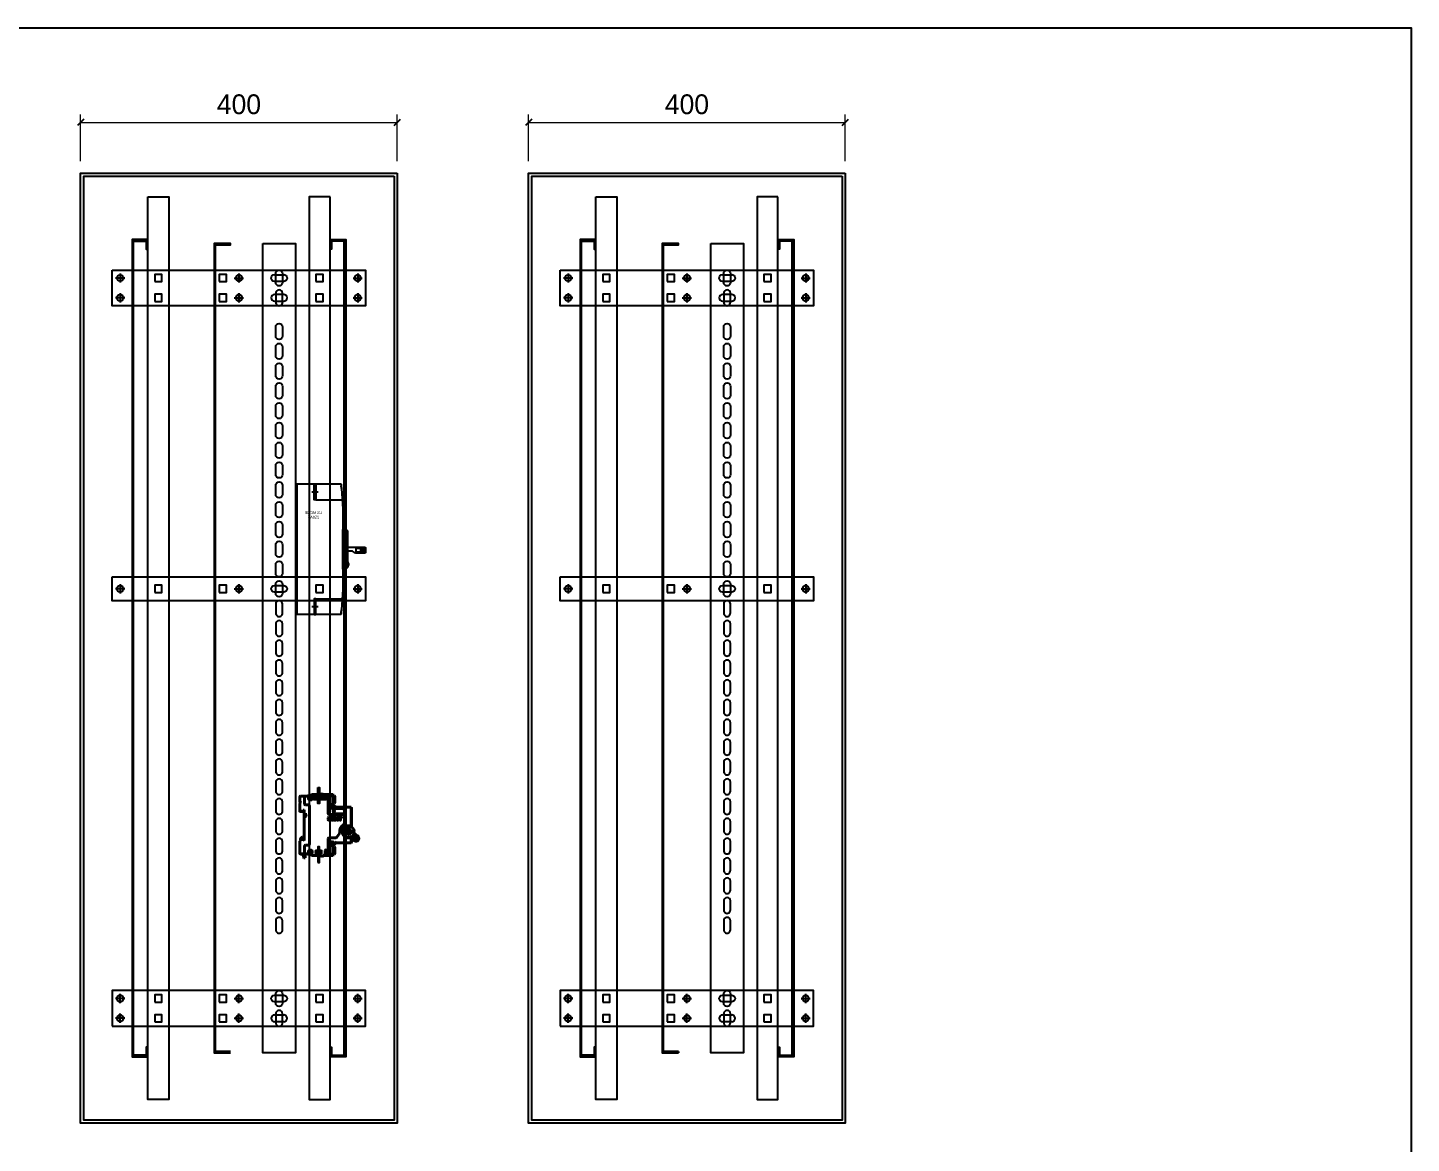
# Model space of a CAD drawing. Header units: millimetres. Extents: x 0 to 3594, y 0 to 2541.
# Drawn here: x 1846 to 3594, y 1132 to 2541 of the extents above; entities that cross this region are included whole.
import ezdxf
from ezdxf.enums import TextEntityAlignment as Align

# ---------------------------------------------------------------- set-up
doc = ezdxf.new("R2010")
doc.units = ezdxf.units.MM
doc.linetypes.add('KM_SOLID', pattern=[0])
doc.layers.add('CNC', color=7, linetype='Continuous')
doc.layers.add('DIM', color=253, linetype='Continuous')
for name, color, linetype, lineweight in [('GAI095DXF095CONTINUOUS095LINE0', 255, 'KM_SOLID', 13), ('KETI2095DXF095CONTINUOUS095LINE0', 255, 'KM_SOLID', 13), ('粗线层0', 3, 'KM_SOLID', 40), ('粗线层1', 3, 'KM_SOLID', 40)]:
    doc.layers.add(name, color=color, linetype=linetype, lineweight=lineweight)
doc.styles.add('Tahoma (Input Text)', font='tahoma.ttf')
doc.dimstyles.new('Dim-25', dxfattribs={"dimtxt": 25, "dimasz": 8, "dimexe": 10, "dimexo": 15, "dimgap": 10, "dimtad": 1, "dimdec": 0, "dimtxsty": 'Standard', "dimblk": 'OBLIQUE', "dimcen": 10, "dimclrd": 5, "dimclre": 5, "dimclrt": 3, "dimazin": 3, "dimtfac": 1, "dimtdec": 0, "dimtmove": 0, "dimatfit": 3, "dimldrblk": 'OBLIQUE', "dimlwd": 9, "dimlwe": 9})

# ---------------------------------------------------------------- blocks, each defined once
blk = doc.blocks.new('khungtenAsean2')
at = {"color": 7}
blk.add_lwpolyline([(0, 0), (2970, 0), (2970, -2100), (0, -2100)], close=True, dxfattribs=at)
at = {"color": 1, "style": 'Tahoma (Input Text)', "flags": 8}
for tag, p in [('#01', (137.1, -2021.3)), ('#03', (506.6, -2019.3)), ('#05', (1106.6, -2021.3)), ('#07', (1834.7, -2021.3)), ('#09', (2146.7, -2021.3)), ('#02', (98.5, -2081.3)), ('#04', (486.1, -2081.3)), ('#06', (1065.3, -2081.3)), ('#08', (1817.4, -2081.3)), ('#10', (2146.7, -2081.3))]:
    blk.add_attdef(tag, p, '', height=25, dxfattribs=at)
blk.add_attdef('#11', text='', height=25, dxfattribs=at).set_placement((2915, -2067.3), align=Align.CENTER)
blk = doc.blocks.new('ovan8.5x20')
at = {"layer": 'CNC', "color": 2, "lineweight": -3}
for p, q in [((5.7, 4.2), (-5.8, 4.2)), ((-5.8, -4.2), (5.7, -4.2))]:
    blk.add_line(p, q, dxfattribs=at)
for centre, start, end in [((-5.8, 0), 90, 270), ((5.7, 0), 270, 90)]:
    blk.add_arc(centre, 4.25, start, end, dxfattribs=at)
blk = doc.blocks.new('nxb63-2')
at = {"color": 1}
for points in [[(29690.6, -130689.9), (29692.6, -130689.9), (29692.6, -130709.9), (29690.6, -130709.9)], [(29690.6, -130784.7), (29692.6, -130784.7), (29692.6, -130764.7), (29690.6, -130764.7)]]:
    blk.add_lwpolyline(points, close=True, dxfattribs=at)
at = {"layer": 'GAI095DXF095CONTINUOUS095LINE0', "color": 7, "linetype": 'KM_SOLID'}
blk.add_line((29732.7, -130714.8), (29733.1, -130715.2), dxfattribs=at)
blk.add_arc((29683.9, -130775.4), 0.3, 255.0184, 270, dxfattribs=at)
at = {"layer": 'KETI2095DXF095CONTINUOUS095LINE0', "color": 7, "linetype": 'KM_SOLID'}
for q in [(29683.8, -130775.7), (29683.9, -130775.7)]:
    blk.add_line((29683.9, -130775.7), q, dxfattribs=at)
at = {"layer": '粗线层0', "color": 7}
for p, q in [((29721.5, -130716.3), (29713.5, -130716.3)), ((29714, -130716.4), (29721.5, -130716.4)), ((29713.5, -130723.3), (29721.5, -130723.3)), ((29721.5, -130723.2), (29714, -130723.2))]:
    blk.add_line(p, q, dxfattribs=at)
for centre, radius, start, end in [((29713.5, -130719.8), 3.5, 90, 270), ((29714, -130719.8), 3.4, 90, 153.9721), ((29721.5, -130719.8), 3.5, 270, 90), ((29721.5, -130719.8), 3.4, 270, 90), ((29711.4, -130718.5), 0.5, 153.9721, 238.0343), ((29711.4, -130721), 0.5, 121.9657, 206.0279), ((29714, -130719.8), 3.4, 206.0279, 270), ((29710.6, -130719.8), 1, 301.9657, 58.0343)]:
    blk.add_arc(centre, radius, start, end, dxfattribs=at)
at = {"layer": '粗线层1', "color": 7}
for p, q in [((29676.8, -130700.8), (29683.9, -130698.9)), ((29683.9, -130698.9), (29693.7, -130698.9)), ((29697.8, -130698.9), (29709.6, -130698.9)), ((29703.5, -130722.3), (29703.5, -130698.9)), ((29704.5, -130701.4), (29704.5, -130698.9)), ((29708.5, -130701.4), (29708.5, -130698.9)), ((29710, -130699.3), (29709.6, -130698.9)), ((29709.6, -130711.2), (29709.6, -130698.9)), ((29667.6, -130701.8), (29667.6, -130706.8)), ((29667.6, -130710.3), (29667.6, -130719.7)), ((29668.6, -130700.8), (29677.9, -130700.8)), ((29673.6, -130710.4), (29673.6, -130700.8)), ((29678.5, -130711.9), (29675.1, -130711.9)), ((29680, -130761.2), (29680, -130713.4)), ((29685.5, -130701.7), (29691.5, -130701.7)), ((29691.5, -130702.7), (29685.5, -130702.7)), ((29685.5, -130703.7), (29691.5, -130703.7)), ((29691.5, -130704.7), (29685.5, -130704.7)), ((29694.5, -130701.7), (29700.5, -130701.7)), ((29700.5, -130702.7), (29694.5, -130702.7)), ((29694.5, -130703.7), (29700.5, -130703.7)), ((29700.5, -130704.7), (29694.5, -130704.7)), ((29704.5, -130700.4), (29708.5, -130700.4)), ((29709.6, -130711.2), (29714.4, -130716)), ((29710, -130711.6), (29710, -130699.3)), ((29710.4, -130700.4), (29711.6, -130700.4)), ((29710.4, -130709.7), (29711.6, -130709.7)), ((29712, -130700.8), (29711.6, -130700.4)), ((29711.6, -130700.4), (29711.6, -130709.7)), ((29711.6, -130709.7), (29712, -130709.3)), ((29712, -130709.3), (29712, -130700.8)), ((29713.2, -130714.8), (29732.7, -130714.8)), ((29732.7, -130714.8), (29732.7, -130738.7)), ((29733.1, -130715.2), (29733.1, -130738.7)), ((29667.9, -130720), (29671.2, -130720)), ((29671.2, -130720), (29672.1, -130718.5)), ((29672.1, -130718.5), (29671.9, -130718.2)), ((29673.1, -130718.5), (29672.1, -130718.5)), ((29673.1, -130718.5), (29673.4, -130718.2)), ((29673.1, -130756), (29673.1, -130718.5)), ((29673.2, -130727.2), (29675.8, -130726.7)), ((29675, -130722.5), (29673.3, -130722.9)), ((29674, -130727), (29674, -130722.7)), ((29675, -130722.5), (29675.1, -130722.3)), ((29675.8, -130726.7), (29675, -130722.5)), ((29675.8, -130726.7), (29676.1, -130726.8)), ((29703.5, -130730.2), (29703.5, -130728.3)), ((29704.5, -130728.4), (29704.5, -130730.1)), ((29704.6, -130727.3), (29706.4, -130727.3)), ((29706.4, -130731.3), (29704.6, -130731.3)), ((29706.2, -130728.1), (29704.8, -130728.1)), ((29704.8, -130730.5), (29706.2, -130730.5)), ((29722.5, -130723.8), (29705, -130723.8)), ((29706.5, -130728.6), (29706.5, -130728.4)), ((29706.5, -130730.1), (29706.5, -130729.8)), ((29707.3, -130728.8), (29706.7, -130728.8)), ((29706.7, -130729.6), (29707.3, -130729.6)), ((29707.5, -130728.3), (29707.5, -130728.6)), ((29707.5, -130729.8), (29707.5, -130730.2)), ((29707.9, -130731.1), (29707.9, -130727.4)), ((29708, -130727.3), (29708.7, -130727.3)), ((29708.7, -130731.3), (29708, -130731.3)), ((29708.9, -130727.4), (29708.9, -130728.8)), ((29711.7, -130728.8), (29708.9, -130728.8)), ((29708.9, -130729.6), (29708.9, -130731.1)), ((29708.9, -130729.6), (29710.8, -130729.6)), ((29710.8, -130728.1), (29710.8, -130727.4)), ((29710.8, -130731.1), (29710.8, -130729.6)), ((29711.7, -130727.3), (29711, -130727.3)), ((29711.7, -130728.3), (29711, -130728.3)), ((29711.7, -130731.3), (29711, -130731.3)), ((29711.8, -130727.4), (29711.8, -130728.1)), ((29711.8, -130728.9), (29711.8, -130731.1)), ((29712.3, -130731.1), (29712.3, -130727.4)), ((29712.5, -130727.3), (29712.9, -130727.3)), ((29713.2, -130731.3), (29712.5, -130731.3)), ((29713.3, -130731.1), (29713.3, -130728.8)), ((29715.2, -130731), (29713.3, -130728.8)), ((29713.5, -130727.6), (29715.3, -130729.8)), ((29715.3, -130727.4), (29715.3, -130729.8)), ((29715.5, -130727.3), (29716.2, -130727.3)), ((29716.2, -130731.3), (29715.8, -130731.3)), ((29716.3, -130727.4), (29716.3, -130731.1)), ((29716.5, -130727.9), (29716.5, -130727.4)), ((29716.8, -130727.3), (29720.6, -130727.3)), ((29716.8, -130728.1), (29718.2, -130728.1)), ((29718.2, -130731.1), (29718.2, -130728.1)), ((29719, -130731.3), (29718.3, -130731.3)), ((29720.6, -130728.1), (29719.2, -130728.1)), ((29719.2, -130731.1), (29719.2, -130728.1)), ((29720.6, -130727.4), (29720.6, -130727.9)), ((29724, -130735.2), (29724, -130725.3)), ((29717.9, -130748), (29714.6, -130752.6)), ((29737.8, -130751.3), (29735.5, -130749.1)), ((29736.7, -130749.6), (29735.7, -130748.7)), ((29738.1, -130751), (29735.7, -130748.7)), ((29737.1, -130751.4), (29735.7, -130750.1)), ((29737.2, -130751.3), (29735.8, -130750)), ((29736.7, -130749.7), (29737.2, -130749)), ((29737, -130749.3), (29737, -130749.7)), ((29737, -130749.3), (29737.7, -130750)), ((29738.2, -130750.8), (29737, -130749.7)), ((29737.2, -130749), (29739.1, -130750.6)), ((29737.7, -130749), (29737.2, -130749)), ((29737.4, -130750.3), (29737.5, -130750.3)), ((29737.5, -130750.2), (29737.7, -130750)), ((29737.8, -130750.6), (29737.5, -130750.3)), ((29737.6, -130750.3), (29737.5, -130750.3)), ((29737.7, -130749), (29739.3, -130750.4)), ((29737.7, -130750), (29738.4, -130750.6)), ((29737.8, -130750.5), (29737.8, -130750.6)), ((29737.8, -130750.6), (29737.8, -130750.7)), ((29740.7, -130750.9), (29740.6, -130751)), ((29740.7, -130750.9), (29741.5, -130751.6)), ((29740.9, -130750.9), (29740.7, -130750.9)), ((29740.9, -130750.9), (29741.5, -130751.5)), ((29667.6, -130757.5), (29669.5, -130755.6)), ((29667.6, -130757.5), (29667.6, -130772.8)), ((29667.9, -130757.7), (29667.6, -130757.5)), ((29671.2, -130752.2), (29668.5, -130754.9)), ((29668.8, -130755.6), (29668.8, -130756.3)), ((29670.4, -130755.2), (29669.1, -130755.2)), ((29669.7, -130755.5), (29673.1, -130755.5)), ((29670.4, -130755.5), (29670.4, -130755.2)), ((29671.2, -130752.2), (29671.5, -130752.2)), ((29673.1, -130754.4), (29671.5, -130752.2)), ((29673.6, -130773.8), (29673.6, -130764.2)), ((29675.1, -130762.7), (29678.5, -130762.7)), ((29703.5, -130774.7), (29703.5, -130754.8)), ((29713.3, -130753.3), (29705, -130753.3)), ((29714.4, -130758.6), (29709.6, -130763.4)), ((29709.6, -130775.7), (29709.6, -130763.4)), ((29710, -130775.3), (29710, -130763)), ((29710.4, -130764.9), (29711.6, -130764.9)), ((29711.6, -130764.9), (29711.6, -130774.2)), ((29712, -130765.3), (29711.6, -130764.9)), ((29712, -130773.8), (29712, -130765.3)), ((29732.7, -130759.8), (29713.2, -130759.8)), ((29732.7, -130752.8), (29732.7, -130759.8)), ((29732.7, -130759.8), (29733.1, -130759.4)), ((29732.9, -130752), (29735.4, -130754)), ((29733.1, -130752.8), (29733.1, -130759.4)), ((29733.2, -130751.7), (29735.7, -130753.6)), ((29733.4, -130753.4), (29734, -130752.8)), ((29733.4, -130753.4), (29733.4, -130753.9)), ((29733.4, -130753.4), (29735.3, -130755)), ((29733.4, -130753.9), (29735.1, -130755.3)), ((29734, -130753.1), (29733.6, -130753.2)), ((29734.4, -130753.8), (29733.6, -130753.2)), ((29734, -130753.1), (29735.3, -130754.1)), ((29734.1, -130751.9), (29735.6, -130753.1)), ((29734.3, -130751.7), (29735.8, -130752.9)), ((29734.4, -130753.8), (29734.6, -130753.6)), ((29735.1, -130754.4), (29734.4, -130753.8)), ((29734.7, -130753.5), (29734.7, -130753.4)), ((29734.7, -130753.6), (29734.7, -130753.5)), ((29734.7, -130753.5), (29735.1, -130753.8)), ((29734.9, -130753.8), (29735.1, -130753.8)), ((29735.1, -130753.7), (29735.1, -130753.8)), ((29735.9, -130756.5), (29735.8, -130756.6)), ((29735.8, -130756.6), (29735.8, -130756.7)), ((29736.5, -130757.3), (29735.8, -130756.6)), ((29736.4, -130757.3), (29735.8, -130756.7)), ((29736, -130754.5), (29735.9, -130754.4)), ((29735.9, -130754.4), (29736, -130754.3)), ((29736.3, -130754.6), (29736.4, -130754.5)), ((29736.5, -130754.4), (29736.4, -130754.5)), ((29736.4, -130757.3), (29736.5, -130757.3)), ((29736.5, -130757.3), (29736.6, -130757.2)), ((29738.4, -130751.4), (29738.5, -130751.4)), ((29738.6, -130751.4), (29738.5, -130751.4)), ((29738.7, -130751.8), (29738.6, -130751.9)), ((29738.8, -130751.7), (29738.7, -130751.8)), ((29741.4, -130751.7), (29741.5, -130751.6)), ((29741.5, -130751.6), (29741.5, -130751.5)), ((29668.6, -130773.8), (29677.9, -130773.8)), ((29669.8, -130774.3), (29669, -130774.3)), ((29670, -130773.9), (29670.5, -130773.8)), ((29672.4, -130778.4), (29672.4, -130773.8)), ((29672.4, -130778.4), (29672.9, -130778.9)), ((29674.4, -130778.9), (29672.9, -130778.9)), ((29674.4, -130773.8), (29674.4, -130778.9)), ((29676.8, -130773.8), (29683.8, -130775.7)), ((29693.7, -130775.7), (29683.9, -130775.7)), ((29688.5, -130769.8), (29694.5, -130769.8)), ((29694.5, -130770.8), (29688.5, -130770.8)), ((29688.5, -130771.8), (29694.5, -130771.8)), ((29694.5, -130772.8), (29688.5, -130772.8)), ((29697.8, -130775.7), (29709.6, -130775.7)), ((29698.5, -130774.8), (29698.5, -130775)), ((29703.2, -130774.7), (29698.7, -130774.7)), ((29699.7, -130770), (29699.7, -130774.5)), ((29702.2, -130770), (29702.2, -130774.5)), ((29703.5, -130774.7), (29703.4, -130774.7)), ((29704.5, -130775.7), (29704.5, -130773.2)), ((29708.5, -130774.2), (29704.5, -130774.2)), ((29708.5, -130775.7), (29708.5, -130773.2)), ((29710, -130775.3), (29709.6, -130775.7)), ((29710.4, -130774.2), (29711.6, -130774.2)), ((29711.6, -130774.2), (29712, -130773.8))]:
    blk.add_line(p, q, dxfattribs=at)
for centre, radius in [((29681.1, -130703.2), 2.45), ((29681.1, -130703.2), 2.15), ((29681.1, -130703.2), 1.1), ((29708.3, -130713.8), 2.45), ((29708.3, -130713.8), 2.15), ((29708.3, -130713.8), 1.1), ((29729.1, -130745.8), 7.3), ((29729.1, -130745.8), 3.45), ((29729.1, -130745.8), 3.15), ((29729.1, -130745.8), 2.45), ((29729.1, -130745.8), 2.15), ((29729.1, -130745.8), 1.1), ((29734.9, -130745.8), 0.7), ((29708.3, -130760.8), 2.45), ((29708.3, -130760.8), 2.15), ((29708.3, -130760.8), 1.1), ((29681.1, -130771.3), 2.45), ((29681.1, -130771.3), 2.15), ((29681.1, -130771.3), 1.1)]:
    blk.add_circle(centre, radius, dxfattribs=at)
for centre, radius, start, end in [((29683.9, -130699.2), 0.3, 89.9991, 104.9807), ((29693.7, -130698.1), 0.8, 270, 322.0201), ((29695.8, -130699.7), 1.8, 37.9799, 142.0201), ((29697.8, -130698.1), 0.8, 217.9781, 270.0013), ((29697.8, -130698.1), 0.8, 217.9799, 270), ((29668.6, -130701.8), 1, 90, 180), ((29668.1, -130706.8), 0.5, 180, 240), ((29668.1, -130710.3), 0.5, 120, 180), ((29667.1, -130708.6), 1.5, 300, 60), ((29675.1, -130710.4), 1.5, 180, 270), ((29678.5, -130713.4), 1.5, 0, 90), ((29685.5, -130702.2), 0.5, 90, 270), ((29685.5, -130704.2), 0.5, 90, 270), ((29691.5, -130702.2), 0.5, 270, 90), ((29691.5, -130704.2), 0.5, 270, 90), ((29694.5, -130702.2), 0.5, 90, 270), ((29694.5, -130704.2), 0.5, 90, 270), ((29700.5, -130702.2), 0.5, 270, 90), ((29700.5, -130704.2), 0.5, 270, 90), ((29710.4, -130700), 0.4, 180, 270), ((29710.4, -130710.1), 0.4, 90, 180), ((29667.9, -130719.7), 0.3, 180, 270), ((29671, -130719.7), 0.3, 269.9953, 329.9905), ((29673.3, -130722.7), 0.2, 179.9863, 282.0029), ((29673.3, -130727.4), 0.2, 102, 180), ((29705, -130722.3), 1.5, 180, 270), ((29722.5, -130725.3), 1.5, 0, 90), ((29716.6, -130747.1), 1.5, 325, 6.0402), ((29729.1, -130745.8), 11, 121.8704, 186.0402), ((29729.1, -130745.8), 7.7, 63.2022, 296.7975), ((29729.1, -130745.8), 7.3, 62.2403, 297.7598), ((29722.5, -130735.2), 1.5, 301.8704, 0), ((29732.5, -130738.7), 0.6, 258.9612, 0), ((29732.5, -130738.7), 0.2, 290.8967, 0), ((29728.5, -130738.3), 4.03, 346.0784, 347.7261), ((29732.7, -130739.4), 0.1, 113.7331, 240.1632), ((29734.9, -130751), 1.2, 199.1391, 231.7907), ((29734.9, -130751), 1, 194.2296, 231.7907), ((29735.1, -130745.7), 0.9, 187.5311, 222.9924), ((29735.1, -130745.7), 0.9, 188.1215, 232.0499), ((29735, -130750.8), 1, 46.2053, 85.0457), ((29736.7, -130752.4), 2.49, 231.7907, 46.2054), ((29735, -130750.8), 1.2, 46.2053, 80.1013), ((29736.7, -130752.4), 2.19, 231.7907, 46.2053), ((29736.7, -130752.4), 1.99, 231.7907, 46.2053), ((29736.4, -130752.1), 1.2, 231.7907, 46.2053), ((29736.7, -130752.4), 1.59, 231.7907, 46.2053), ((29740.5, -130749), 2.1, 228.998, 258.9173), ((29740.5, -130749), 1.8, 228.998, 258.9173), ((29739.9, -130751.8), 1, 60.3897, 78.9173), ((29739.9, -130751.8), 0.7, 60.3897, 78.9173), ((29738.6, -130754.1), 3.35, 318.945, 60.3897), ((29738.6, -130754.1), 3.65, 318.9494, 60.3897), ((29668.8, -130755.2), 0.4, 135, 270), ((29669.1, -130754.8), 0.4, 135, 270), ((29669.7, -130755.8), 0.3, 90, 135), ((29675.1, -130764.2), 1.5, 90, 180), ((29678.5, -130761.2), 1.5, 270, 0), ((29701, -130770), 1.26, 0, 180), ((29705, -130754.8), 1.5, 90, 180), ((29710.4, -130764.5), 0.4, 180, 270), ((29713.3, -130751.8), 1.5, 270, 325), ((29732.5, -130752.8), 0.6, 0, 101.037), ((29732.5, -130752.8), 0.2, 0, 69.0963), ((29732.7, -130752.2), 0.1, 119.837, 214.4325), ((29733.9, -130756.6), 1.8, 19.0787, 48.998), ((29733.9, -130756.6), 2.1, 19.0787, 48.998), ((29736.5, -130755.7), 1, 199.0787, 217.6062), ((29738.6, -130754.1), 3.65, 217.6062, 319.0465), ((29736.4, -130752.1), 1, 231.7907, 46.2053), ((29736.5, -130755.7), 0.7, 199.0787, 217.6062), ((29738.6, -130754.1), 3.35, 217.6062, 319.0509), ((29668.6, -130772.8), 1, 180, 270), ((29670.2, -130774.3), 1.2, 155.3667, 180), ((29670.2, -130774.3), 0.4, 105.6184, 180), ((29688.5, -130770.3), 0.5, 90, 270), ((29688.5, -130772.3), 0.5, 90, 270), ((29693.7, -130776.5), 0.8, 37.9779, 90), ((29693.7, -130776.5), 0.8, 37.9799, 90), ((29695.8, -130774.9), 1.8, 217.9799, 322.0201), ((29694.5, -130770.3), 0.5, 270, 90), ((29694.5, -130772.3), 0.5, 270, 90), ((29697.8, -130776.5), 0.8, 90, 142.0201), ((29710.4, -130774.6), 0.4, 90, 180)]:
    blk.add_arc(centre, radius, start, end, dxfattribs=at)
for points in [[(29704.6, -130727.3), (29704.1, -130727.3), (29703.5, -130727.8), (29703.5, -130728.3)], [(29703.5, -130730.2), (29703.5, -130730.7), (29704.1, -130731.3), (29704.6, -130731.3)], [(29704.5, -130728.4), (29704.5, -130728.3), (29704.7, -130728.1), (29704.8, -130728.1)], [(29704.8, -130730.5), (29704.7, -130730.5), (29704.5, -130730.3), (29704.5, -130730.1)], [(29706.2, -130728.1), (29706.3, -130728.1), (29706.5, -130728.3), (29706.5, -130728.4)], [(29706.5, -130730.1), (29706.5, -130730.3), (29706.3, -130730.5), (29706.2, -130730.5)], [(29707.5, -130728.3), (29707.5, -130727.8), (29706.9, -130727.3), (29706.4, -130727.3)], [(29706.4, -130731.3), (29706.9, -130731.3), (29707.5, -130730.7), (29707.5, -130730.2)], [(29706.5, -130728.6), (29706.5, -130728.7), (29706.6, -130728.8), (29706.7, -130728.8)], [(29706.7, -130729.6), (29706.6, -130729.6), (29706.5, -130729.7), (29706.5, -130729.8)], [(29707.3, -130728.8), (29707.4, -130728.8), (29707.5, -130728.7), (29707.5, -130728.6)], [(29707.5, -130729.8), (29707.5, -130729.7), (29707.4, -130729.6), (29707.3, -130729.6)], [(29707.9, -130727.4), (29707.9, -130727.4), (29707.9, -130727.3), (29708, -130727.3)], [(29708, -130731.3), (29707.9, -130731.3), (29707.9, -130731.2), (29707.9, -130731.1)], [(29708.7, -130727.3), (29708.8, -130727.3), (29708.9, -130727.4), (29708.9, -130727.4)], [(29708.9, -130731.1), (29708.9, -130731.2), (29708.8, -130731.3), (29708.7, -130731.3)], [(29710.8, -130727.4), (29710.8, -130727.4), (29710.9, -130727.3), (29711, -130727.3)], [(29711, -130728.3), (29710.9, -130728.3), (29710.8, -130728.2), (29710.8, -130728.1)], [(29711, -130731.3), (29710.9, -130731.3), (29710.8, -130731.2), (29710.8, -130731.1)], [(29711.7, -130727.3), (29711.7, -130727.3), (29711.8, -130727.4), (29711.8, -130727.4)], [(29711.8, -130728.1), (29711.8, -130728.2), (29711.7, -130728.3), (29711.7, -130728.3)], [(29711.7, -130728.8), (29711.8, -130728.8), (29711.8, -130728.8), (29711.8, -130728.9)], [(29711.8, -130731.1), (29711.8, -130731.2), (29711.7, -130731.3), (29711.7, -130731.3)], [(29712.3, -130727.4), (29712.3, -130727.4), (29712.4, -130727.3), (29712.5, -130727.3)], [(29712.5, -130731.3), (29712.4, -130731.3), (29712.3, -130731.2), (29712.3, -130731.1)], [(29712.9, -130727.3), (29713.1, -130727.3), (29713.3, -130727.4), (29713.5, -130727.6)], [(29713.3, -130731.1), (29713.3, -130731.2), (29713.2, -130731.3), (29713.2, -130731.3)], [(29715.8, -130731.3), (29715.5, -130731.3), (29715.3, -130731.2), (29715.2, -130731)], [(29715.3, -130727.4), (29715.3, -130727.4), (29715.4, -130727.3), (29715.5, -130727.3)], [(29716.2, -130727.3), (29716.2, -130727.3), (29716.3, -130727.4), (29716.3, -130727.4)], [(29716.3, -130731.1), (29716.3, -130731.2), (29716.2, -130731.3), (29716.2, -130731.3)], [(29716.5, -130727.4), (29716.5, -130727.3), (29716.7, -130727.3), (29716.8, -130727.3)], [(29716.8, -130728.1), (29716.7, -130728.1), (29716.5, -130728), (29716.5, -130727.9)], [(29718.3, -130731.3), (29718.2, -130731.3), (29718.2, -130731.2), (29718.2, -130731.1)], [(29719.2, -130731.1), (29719.2, -130731.2), (29719.1, -130731.3), (29719, -130731.3)], [(29720.6, -130727.3), (29720.7, -130727.3), (29720.6, -130727.4), (29720.6, -130727.4)], [(29720.6, -130727.9), (29720.6, -130728), (29720.7, -130728.1), (29720.6, -130728.1)], [(29703.3, -130774.6), (29703.3, -130774.5), (29703.3, -130774.5), (29703.3, -130774.5)], [(29703.4, -130774.7), (29703.4, -130774.6), (29703.4, -130774.6), (29703.3, -130774.6)]]:
    blk.add_open_spline(points, degree=3, dxfattribs=at)
for points, knots in [([(29732.5, -130739.2), (29732.5, -130739.1), (29732.5, -130739), (29732.5, -130738.9), (29732.5, -130738.9)], [0, 0, 0, 0, 0.2271569, 0.3039076, 0.3039076, 0.3039076, 0.3039076]), ([(29673.1, -130756), (29673.1, -130756.1), (29673.1, -130756.2), (29673.2, -130756.5), (29673.3, -130756.7), (29673.4, -130756.8)], [0, 0, 0, 0, 0.1974331, 0.4172417, 0.8881753, 0.8881753, 0.8881753, 0.8881753]), ([(29732.5, -130752.6), (29732.5, -130752.6), (29732.5, -130752.4), (29732.5, -130752.3), (29732.5, -130752.2)], [0, 0, 0, 0, 0.2110423, 0.4197038, 0.4197038, 0.4197038, 0.4197038]), ([(29735.9, -130754.4), (29735.9, -130754.4), (29735.9, -130754.4), (29735.9, -130754.4), (29735.9, -130754.4), (29735.9, -130754.4), (29735.9, -130754.4), (29735.9, -130754.4), (29736, -130754.4), (29736, -130754.4), (29736, -130754.4), (29736, -130754.4), (29736, -130754.4), (29736.1, -130754.4), (29736.1, -130754.4), (29736.2, -130754.4), (29736.2, -130754.4), (29736.3, -130754.5), (29736.3, -130754.5), (29736.3, -130754.5), (29736.4, -130754.5), (29736.4, -130754.5), (29736.4, -130754.5), (29736.4, -130754.5), (29736.4, -130754.5), (29736.4, -130754.5), (29736.4, -130754.5), (29736.4, -130754.5), (29736.4, -130754.5), (29736.4, -130754.5), (29736.4, -130754.5)], [0, 0, 0, 0, 0.0003039, 0.0012122, 0.0027203, 0.0048238, 0.0107984, 0.0190926, 0.0296171, 0.0422645, 0.0569243, 0.0734517, 0.1114359, 0.1547645, 0.2017554, 0.2506054, 0.2994458, 0.3464179, 0.3897397, 0.4277561, 0.4443144, 0.4590127, 0.4717025, 0.48227, 0.4906045, 0.4966131, 0.4987299, 0.5002484, 0.5011635, 0.5014701, 0.5014701, 0.5014701, 0.5014701]), ([(29738.7, -130751.8), (29738.7, -130751.8), (29738.7, -130751.8), (29738.7, -130751.8), (29738.7, -130751.8), (29738.7, -130751.8), (29738.7, -130751.8), (29738.7, -130751.8), (29738.7, -130751.8), (29738.7, -130751.8), (29738.7, -130751.8), (29738.7, -130751.8), (29738.7, -130751.7), (29738.7, -130751.7), (29738.6, -130751.7), (29738.6, -130751.6), (29738.6, -130751.6), (29738.6, -130751.5), (29738.6, -130751.5), (29738.5, -130751.5), (29738.5, -130751.4), (29738.5, -130751.4), (29738.5, -130751.4), (29738.5, -130751.4), (29738.5, -130751.4), (29738.5, -130751.4), (29738.5, -130751.4), (29738.5, -130751.4), (29738.5, -130751.4), (29738.5, -130751.4), (29738.5, -130751.4)], [0, 0, 0, 0, 0.0003066, 0.0012217, 0.0027402, 0.004857, 0.0108656, 0.0192001, 0.0297677, 0.0424575, 0.0571558, 0.0737142, 0.1117307, 0.1550526, 0.2020248, 0.2508652, 0.299715, 0.3467057, 0.3900341, 0.4280183, 0.4445458, 0.4592057, 0.4718531, 0.4823777, 0.4906718, 0.4966464, 0.4987498, 0.500258, 0.5011662, 0.5014701, 0.5014701, 0.5014701, 0.5014701]), ([(29698.7, -130774.5), (29698.6, -130774.5), (29698.5, -130774.6), (29698.5, -130774.7), (29698.5, -130774.8)], [0, 0, 0, 0, 0.1941781, 0.3868654, 0.3868654, 0.3868654, 0.3868654]), ([(29698.7, -130775.7), (29698.6, -130775.7), (29698.6, -130775.7), (29698.6, -130775.6), (29698.5, -130775.6), (29698.5, -130775.5), (29698.5, -130775.4), (29698.5, -130775.2), (29698.5, -130775.1), (29698.5, -130775)], [0, 0, 0, 0, 0.0536656, 0.1110299, 0.1820802, 0.2715564, 0.3793196, 0.5024684, 0.7761707, 0.7761707, 0.7761707, 0.7761707]), ([(29699.5, -130774.7), (29699.6, -130774.7), (29699.6, -130774.6), (29699.7, -130774.6), (29699.7, -130774.5), (29699.7, -130774.5)], [0, 0, 0, 0, 0.110363, 0.1846071, 0.2703276, 0.2703276, 0.2703276, 0.2703276]), ([(29702.2, -130774.5), (29702.2, -130774.5), (29702.2, -130774.6), (29702.3, -130774.6), (29702.3, -130774.7), (29702.4, -130774.7)], [0, 0, 0, 0, 0.0857206, 0.1599647, 0.2703276, 0.2703276, 0.2703276, 0.2703276]), ([(29703.5, -130774.7), (29703.5, -130774.8), (29703.5, -130775), (29703.5, -130775.2), (29703.4, -130775.4), (29703.4, -130775.5), (29703.4, -130775.6), (29703.3, -130775.7), (29703.3, -130775.7), (29703.2, -130775.7)], [0, 0, 0, 0, 0.388941, 0.563968, 0.716802, 0.842525, 0.940215, 1.017339, 1.09147, 1.09147, 1.09147, 1.09147])]:
    blk.add_open_spline(points, degree=3, knots=knots, dxfattribs=at)
blk = doc.blocks.new('dfff')
at = {"color": 3, "ltscale": 3}
for p, q in [((3793.9, -102352), (3782.2, -102352)), ((3788, -102346.1), (3788, -102357.8))]:
    blk.add_line(p, q, dxfattribs=at)
blk.add_circle((3788, -102352), 4, dxfattribs=at)
blk = doc.blocks.new('HCC1 LS 250AF')
at = {"color": 7}
for p, q in [((-56, -0.5), (-56, 0)), ((0, 0), (-56, 0)), ((-56, -0.5), (-56, 0)), ((0, 0), (-56, 0)), ((0, 0), (0, -165)), ((-56.4, -6), (-58, -31.5)), ((-56.4, -6), (-58, -31.5)), ((-56.2, -2.4), (-56.4, -6)), ((-56.4, -6), (-56.2, -2.4)), ((-56, -0.5), (-56.2, -2.4)), ((-56, -0.5), (-56.2, -2.4)), ((-19, -10), (-27, -10)), ((-22, -6), (-24, -6)), ((-22, -14), (-24, -14)), ((-60, -31.5), (-60, -57.5)), ((-58, -31.5), (-60, -31.5)), ((-60, -57.5), (-60, -31.5)), ((-60, -31.5), (-58, -31.5)), ((-58, -31.5), (-58, -57.5)), ((-58, -31.5), (-58, -57.5)), ((-24, -20), (-57.3, -20)), ((-64, -59.5), (-62, -57.5)), ((-62, -57.5), (-64, -59.5)), ((-64, -105.5), (-64, -59.5)), ((-64, -59.5), (-64, -105.5)), ((-58, -57.5), (-62, -57.5)), ((-58, -57.5), (-62, -57.5)), ((-58, -69), (-58, -57.5)), ((-58, -57.5), (-58, -69)), ((-58, -69), (-58, -86)), ((-58, -86), (-58, -69)), ((-86.8, -80.6), (-86.8, -86.8)), ((-86.8, -80.6), (-86.8, -86.8)), ((-68.5, -80.1), (-86.3, -80.1)), ((-68.5, -80.1), (-86.3, -80.1)), ((-86.3, -87.3), (-74, -87.3)), ((-86.3, -87.3), (-74, -87.3)), ((-84.8, -85.4), (-84.8, -81.9)), ((-84.8, -85.4), (-84.8, -81.9)), ((-84.3, -81.4), (-75.3, -81.4)), ((-84.3, -81.4), (-75.3, -81.4)), ((-75.3, -85.9), (-84.3, -85.9)), ((-75.3, -85.9), (-84.3, -85.9)), ((-82.8, -81.9), (-82.8, -85.4)), ((-80.8, -81.9), (-82.8, -81.9)), ((-82.8, -81.9), (-82.8, -85.4)), ((-80.8, -81.9), (-82.8, -81.9)), ((-82.8, -85.4), (-80.8, -85.4)), ((-82.8, -85.4), (-80.8, -85.4)), ((-80.8, -85.4), (-80.8, -81.9)), ((-80.8, -85.4), (-80.8, -81.9)), ((-74.8, -81.9), (-74.8, -85.4)), ((-74.8, -81.9), (-74.8, -85.4)), ((-74, -87.3), (-70.6, -84.9)), ((-74, -87.3), (-70.6, -84.9)), ((-70.6, -84.9), (-68.5, -84.9)), ((-70.6, -84.9), (-68.5, -84.9)), ((-62.9, -80.1), (-68.5, -80.1)), ((-62.9, -80.1), (-68.5, -80.1)), ((-68.5, -84.9), (-63.3, -84.9)), ((-68.5, -84.9), (-63.3, -84.9)), ((-61.1, -75), (-64, -73.5)), ((-62, -74.6), (-64, -73.5)), ((-61.1, -75), (-62, -74.6)), ((-58, -107.5), (-58, -86)), ((-58, -86), (-58, -107.5)), ((-64, -99.6), (-65.5, -99.6)), ((-65.5, -100.6), (-65.5, -99.6)), ((-64, -99.6), (-65.5, -99.6)), ((-65.5, -100.6), (-65.5, -99.6)), ((-65.5, -100.6), (-64, -100.6)), ((-65.5, -102.5), (-65.5, -100.6)), ((-65.5, -100.6), (-64, -100.6)), ((-65.5, -100.6), (-65.5, -102.5)), ((-64, -102.5), (-65.5, -102.5)), ((-65.5, -103.4), (-65.5, -102.5)), ((-64, -102.5), (-65.5, -102.5)), ((-65.5, -103.4), (-65.5, -102.5)), ((-65.5, -103.4), (-64, -103.4)), ((-65.5, -103.4), (-64, -103.4)), ((-64, -98.4), (-65, -98.4)), ((-65, -100.4), (-65, -98.4)), ((-64, -98.4), (-65, -98.4)), ((-65, -100.4), (-65, -98.4)), ((-65, -99.4), (-64, -99.4)), ((-64, -99.4), (-65, -99.4)), ((-65, -100.4), (-64, -100.4)), ((-65, -102.6), (-65, -100.4)), ((-65, -100.4), (-64, -100.4)), ((-65, -100.4), (-65, -102.6)), ((-64, -102.6), (-65, -102.6)), ((-65, -104.6), (-65, -102.6)), ((-64, -102.6), (-65, -102.6)), ((-65, -104.6), (-65, -102.6)), ((-65, -103.6), (-64, -103.6)), ((-64, -103.6), (-65, -103.6)), ((-65, -104.6), (-64, -104.6)), ((-65, -104.6), (-64, -104.6)), ((-64, -94.9), (-61.1, -93.4)), ((-64, -94.9), (-62, -93.8)), ((-62, -93.8), (-61.1, -93.4)), ((-64, -105.5), (-62, -107.5)), ((-62, -107.5), (-64, -105.5)), ((-62, -107.5), (-58, -107.5)), ((-62, -107.5), (-58, -107.5)), ((-60, -133.5), (-60, -107.5)), ((-60, -107.5), (-60, -133.5)), ((-58, -107.5), (-58, -133.5)), ((-58, -107.5), (-58, -133.5)), ((-58, -133.5), (-60, -133.5)), ((-60, -133.5), (-58, -133.5)), ((-58, -133.5), (-56.4, -159)), ((-58, -133.5), (-56.4, -159)), ((-24, -145), (-57.3, -145)), ((-19, -155), (-27, -155)), ((-22, -151), (-24, -151)), ((-56.4, -159), (-56.2, -162.6)), ((-56.2, -162.6), (-56.4, -159)), ((-56.2, -162.6), (-56, -164.5)), ((-56, -164.5), (-56.2, -162.6)), ((-56, -165), (-56, -164.5)), ((-56, -165), (-56, -164.5)), ((-56, -165), (0, -165)), ((-56, -165), (0, -165)), ((-22, -159), (-24, -159))]:
    blk.add_line(p, q, dxfattribs=at)
for points in [[(-22, 0), (-24, 0), (-24, -20), (-22, -20)], [(-22, -165), (-24, -165), (-24, -145), (-22, -145)]]:
    blk.add_lwpolyline(points, close=True, dxfattribs=at)
for centre, radius, start, end in [((-86.3, -80.6), 0.5, 90, 180), ((-86.3, -80.6), 0.5, 90, 180), ((-86.3, -86.8), 0.5, 180, 270), ((-86.3, -86.8), 0.5, 180, 270), ((-84.3, -81.9), 0.5, 90, 180), ((-84.3, -81.9), 0.5, 90, 180), ((-84.3, -85.4), 0.5, 180, 270), ((-84.3, -85.4), 0.5, 180, 270), ((-75.3, -81.9), 0.5, 0, 90), ((-75.3, -81.9), 0.5, 0, 90), ((-75.3, -85.4), 0.5, 270, 0), ((-75.3, -85.4), 0.5, 270, 0), ((-43.3, -84.2), 20, 152.7108, 207.2892), ((-43.3, -84.2), 20, 159.2175, 200.7825), ((-43.3, -84.2), 20, 152.7108, 159.2175), ((-43.3, -84.2), 20, 200.7825, 207.2892)]:
    blk.add_arc(centre, radius, start, end, dxfattribs=at)
for points, knots in [([(-83.3, -81.4), (-83.3, -81.4), (-83.2, -81.5), (-83.2, -81.5), (-83.1, -81.5), (-83.1, -81.5), (-83.1, -81.5), (-83, -81.6), (-83, -81.6), (-82.9, -81.7), (-82.9, -81.7), (-82.8, -81.8), (-82.8, -81.9)], [0, 0, 0, 0, 0.232186, 0.232186, 0.232186, 0.45252, 0.45252, 0.45252, 0.649049, 0.649049, 0.649049, 1, 1, 1, 1]), ([(-82.8, -81.9), (-82.8, -81.9), (-82.9, -81.8), (-82.9, -81.8), (-82.9, -81.7), (-82.9, -81.7), (-82.9, -81.7), (-83, -81.6), (-83, -81.6), (-83.1, -81.5), (-83.1, -81.5), (-83.2, -81.4), (-83.3, -81.4)], [0, 0, 0, 0, 0.171203, 0.171203, 0.171203, 0.350951, 0.350951, 0.350951, 0.54748, 0.54748, 0.54748, 1, 1, 1, 1]), ([(-82.8, -85.4), (-82.8, -85.5), (-82.9, -85.6), (-82.9, -85.6), (-82.9, -85.7), (-82.9, -85.7), (-82.9, -85.7), (-83, -85.8), (-83, -85.8), (-83.1, -85.9), (-83.1, -85.9), (-83.2, -85.9), (-83.3, -85.9)], [0, 0, 0, 0, 0.1713963, 0.1713963, 0.1713963, 0.3517191, 0.3517191, 0.3517191, 0.5484632, 0.5484632, 0.5484632, 1, 1, 1, 1]), ([(-83.3, -85.9), (-83.3, -85.9), (-83.2, -85.9), (-83.2, -85.9), (-83.1, -85.9), (-83.1, -85.9), (-83.1, -85.9), (-83, -85.8), (-83, -85.8), (-82.9, -85.7), (-82.9, -85.7), (-82.8, -85.6), (-82.8, -85.4)], [0, 0, 0, 0, 0.2320312, 0.2320312, 0.2320312, 0.4515368, 0.4515368, 0.4515368, 0.6482809, 0.6482809, 0.6482809, 1, 1, 1, 1]), ([(-80.3, -81.4), (-80.4, -81.4), (-80.5, -81.5), (-80.5, -81.5), (-80.6, -81.5), (-80.6, -81.5), (-80.6, -81.5), (-80.7, -81.6), (-80.7, -81.6), (-80.7, -81.7), (-80.8, -81.7), (-80.8, -81.8), (-80.8, -81.9)], [0, 0, 0, 0, 0.2320312, 0.2320312, 0.2320312, 0.4515368, 0.4515368, 0.4515368, 0.6482809, 0.6482809, 0.6482809, 1, 1, 1, 1]), ([(-80.8, -81.9), (-80.8, -81.9), (-80.8, -81.8), (-80.8, -81.8), (-80.8, -81.7), (-80.8, -81.7), (-80.7, -81.7), (-80.7, -81.6), (-80.7, -81.6), (-80.6, -81.5), (-80.6, -81.5), (-80.4, -81.4), (-80.3, -81.4)], [0, 0, 0, 0, 0.1713963, 0.1713963, 0.1713963, 0.3517191, 0.3517191, 0.3517191, 0.5484632, 0.5484632, 0.5484632, 1, 1, 1, 1]), ([(-80.8, -85.4), (-80.8, -85.5), (-80.8, -85.6), (-80.8, -85.6), (-80.8, -85.7), (-80.8, -85.7), (-80.7, -85.7), (-80.7, -85.8), (-80.7, -85.8), (-80.6, -85.9), (-80.6, -85.9), (-80.4, -85.9), (-80.3, -85.9)], [0, 0, 0, 0, 0.171203, 0.171203, 0.171203, 0.350951, 0.350951, 0.350951, 0.54748, 0.54748, 0.54748, 1, 1, 1, 1]), ([(-80.3, -85.9), (-80.4, -85.9), (-80.6, -85.9), (-80.6, -85.9), (-80.7, -85.8), (-80.7, -85.8), (-80.7, -85.7), (-80.8, -85.7), (-80.8, -85.6), (-80.8, -85.4)], [0, 0, 0, 0, 0.4525204, 0.4525204, 0.4525204, 0.649049, 0.649049, 0.649049, 1, 1, 1, 1])]:
    blk.add_open_spline(points, degree=3, knots=knots, dxfattribs=at)
at = {"color": 7, "insert": (-40.1, -34.5), "char_height": 3.5, "attachment_point": 1}
blk.add_mtext_dynamic_manual_height_columns('\\pi8.28487;{\\C1;LS MCCB\\P\\pi11.82426;250AF}', width=37.687, gutter_width=1, heights=[0], dxfattribs=at)
blk = doc.blocks.new('*D5')
at = {"color": 0, "linetype": 'ByBlock', "lineweight": -2}
for p, q in [((1917, 2425.4), (1909, 2417.4)), ((2309, 2417.4), (2317, 2425.4))]:
    blk.add_line(p, q, dxfattribs=at)
at = {"layer": 'Defpoints', "color": 0, "ltscale": 3, "transparency": 16777216}
for p in [(2313, 2421.4), (1913, 2357.3), (2313, 2357.3)]:
    blk.add_point(p, dxfattribs=at)
at = {"layer": 'DIM', "color": 5, "lineweight": 9, "ltscale": 3, "transparency": 16777216}
for p, q in [((1913, 2372.3), (1913, 2431.4)), ((2313, 2372.3), (2313, 2431.4)), ((1913, 2421.4), (2313, 2421.4))]:
    blk.add_line(p, q, dxfattribs=at)
at = {"layer": 'DIM', "color": 3, "ltscale": 3, "transparency": 16777216, "insert": (2113, 2444.1), "char_height": 25, "attachment_point": 5}
blk.add_mtext('400', dxfattribs=at)
blk = doc.blocks.new('_Oblique')
at = {"color": 0, "linetype": 'ByBlock', "lineweight": -2}
blk.add_line((-0.5, -0.5), (0.5, 0.5), dxfattribs=at)
blk = doc.blocks.new('*D7')
at = {"color": 0, "linetype": 'ByBlock', "lineweight": -2}
for p, q in [((2482.8, 2425.4), (2474.8, 2417.4)), ((2874.8, 2417.4), (2882.8, 2425.4))]:
    blk.add_line(p, q, dxfattribs=at)
at = {"layer": 'Defpoints', "color": 0, "ltscale": 3, "transparency": 16777216}
for p in [(2878.8, 2421.4), (2478.8, 2357.3), (2878.8, 2357.3)]:
    blk.add_point(p, dxfattribs=at)
at = {"layer": 'DIM', "color": 5, "lineweight": 9, "ltscale": 3, "transparency": 16777216}
for p, q in [((2478.8, 2372.3), (2478.8, 2431.4)), ((2878.8, 2372.3), (2878.8, 2431.4)), ((2478.8, 2421.4), (2878.8, 2421.4))]:
    blk.add_line(p, q, dxfattribs=at)
at = {"layer": 'DIM', "color": 3, "ltscale": 3, "transparency": 16777216, "insert": (2678.8, 2444.1), "char_height": 25, "attachment_point": 5}
blk.add_mtext('400', dxfattribs=at)

msp = doc.modelspace()

# ---------------------------------------------------------------- linework, layer by layer
at = {"color": 7, "ltscale": 3}
msp.add_line((2668, 1247.9), (2668, 1246.4), dxfattribs=at)
for points in [[(2313, 2357.3), (2313, 1157.3), (1913, 1157.3), (1913, 2357.3)], [(2309, 2353.3), (2309, 1161.3), (1917, 1161.3), (1917, 2353.3)], [(2878.8, 2357.3), (2878.8, 1157.3), (2478.8, 1157.3), (2478.8, 2357.3)], [(2874.8, 2353.3), (2874.8, 1161.3), (2482.8, 1161.3), (2482.8, 2353.3)]]:
    msp.add_lwpolyline(points, close=True, dxfattribs=at)
at = {"color": 3, "ltscale": 3}
for points in [[(1998, 2327.3), (2024.5, 2327.3), (2024.5, 1187.3), (1998, 1187.3)], [(2228, 2327.3), (2201.5, 2327.3), (2201.5, 1187.3), (2228, 1187.3)], [(2563.8, 2327.3), (2590.3, 2327.3), (2590.3, 1187.3), (2563.8, 1187.3)], [(2793.8, 2327.3), (2767.3, 2327.3), (2767.3, 1187.3), (2793.8, 1187.3)]]:
    msp.add_lwpolyline(points, close=True, dxfattribs=at)
at = {"color": 6}
for points in [[(1998, 2261.3), (1998, 2273.3), (1978, 2273.3), (1978, 1241.3), (1998, 1241.3), (1998, 1253.3), (1996, 1253.3), (1996, 1243.3), (1980, 1243.3), (1980, 2271.3), (1996, 2271.3), (1996, 2261.3)], [(2228, 2261.3), (2228, 2273.3), (2248, 2273.3), (2248, 1241.3), (2228, 1241.3), (2228, 1253.3), (2230, 1253.3), (2230, 1243.3), (2246, 1243.3), (2246, 2271.3), (2230, 2271.3), (2230, 2261.3)], [(2563.8, 2261.3), (2563.8, 2273.3), (2543.8, 2273.3), (2543.8, 1241.3), (2563.8, 1241.3), (2563.8, 1253.3), (2561.8, 1253.3), (2561.8, 1243.3), (2545.8, 1243.3), (2545.8, 2271.3), (2561.8, 2271.3), (2561.8, 2261.3)], [(2793.8, 2261.3), (2793.8, 2273.3), (2813.8, 2273.3), (2813.8, 1241.3), (2793.8, 1241.3), (2793.8, 1253.3), (2795.8, 1253.3), (2795.8, 1243.3), (2811.8, 1243.3), (2811.8, 2271.3), (2795.8, 2271.3), (2795.8, 2261.3)]]:
    msp.add_lwpolyline(points, close=True, dxfattribs=at)
at = {"color": 1}
for points in [[(2102.2, 2266.7), (2102.2, 2268.2), (2081.7, 2268.2), (2081.7, 1246.4), (2102.2, 1246.4)], [(2102.2, 1247.9), (2083.2, 1247.9), (2083.2, 2266.7), (2102.2, 2266.7), (2102.2, 2266.7), (2102.2, 2266.7)], [(2668, 2266.7), (2668, 2268.2), (2647.5, 2268.2), (2647.5, 1246.4), (2668, 1246.4)], [(2668, 1247.9), (2649, 1247.9), (2649, 2266.7), (2668, 2266.7), (2668, 2266.7), (2668, 2266.7)], [(2668, 2268.2), (2668, 2268.2)]]:
    msp.add_lwpolyline(points, dxfattribs=at)
at = {"color": 8, "ltscale": 3}
for points in [[(2143, 2268.2), (2184.5, 2268.2), (2184.5, 1246.4), (2143, 1246.4)], [(2708.8, 2268.2), (2750.3, 2268.2), (2750.3, 1246.4), (2708.8, 1246.4)]]:
    msp.add_lwpolyline(points, close=True, dxfattribs=at)
at = {"color": 4, "ltscale": 3}
for points in [[(1953, 2234.8), (2273, 2234.8), (2273, 2189.8), (1953, 2189.8)], [(2518.8, 2234.8), (2838.8, 2234.8), (2838.8, 2189.8), (2518.8, 2189.8)], [(1953, 1847.3), (2273, 1847.3), (2273, 1817.3), (1953, 1817.3)], [(2518.8, 1847.3), (2838.8, 1847.3), (2838.8, 1817.3), (2518.8, 1817.3)], [(1953, 1279.8), (2273, 1279.8), (2273, 1324.8), (1953, 1324.8)], [(2518.8, 1279.8), (2838.8, 1279.8), (2838.8, 1324.8), (2518.8, 1324.8)]]:
    msp.add_lwpolyline(points, close=True, dxfattribs=at)
at = {"color": 2, "ltscale": 3}
for points in [[(2006.7, 2220.3), (2015.7, 2220.3), (2015.7, 2229.3), (2006.7, 2229.3)], [(2088.2, 2220.3), (2097.2, 2220.3), (2097.2, 2229.3), (2088.2, 2229.3)], [(2210.2, 2220.3), (2219.2, 2220.3), (2219.2, 2229.3), (2210.2, 2229.3)], [(2572.5, 2220.3), (2581.5, 2220.3), (2581.5, 2229.3), (2572.5, 2229.3)], [(2654, 2220.3), (2663, 2220.3), (2663, 2229.3), (2654, 2229.3)], [(2776, 2220.3), (2785, 2220.3), (2785, 2229.3), (2776, 2229.3)], [(2006.7, 2195.3), (2015.7, 2195.3), (2015.7, 2204.3), (2006.7, 2204.3)], [(2088.2, 2195.3), (2097.2, 2195.3), (2097.2, 2204.3), (2088.2, 2204.3)], [(2210.2, 2195.3), (2219.2, 2195.3), (2219.2, 2204.3), (2210.2, 2204.3)], [(2572.5, 2195.3), (2581.5, 2195.3), (2581.5, 2204.3), (2572.5, 2204.3)], [(2654, 2195.3), (2663, 2195.3), (2663, 2204.3), (2654, 2204.3)], [(2776, 2195.3), (2785, 2195.3), (2785, 2204.3), (2776, 2204.3)], [(2006.7, 1827.8), (2015.7, 1827.8), (2015.7, 1836.8), (2006.7, 1836.8)], [(2088.2, 1827.8), (2097.2, 1827.8), (2097.2, 1836.8), (2088.2, 1836.8)], [(2210.2, 1827.8), (2219.2, 1827.8), (2219.2, 1836.8), (2210.2, 1836.8)], [(2572.5, 1827.8), (2581.5, 1827.8), (2581.5, 1836.8), (2572.5, 1836.8)], [(2654, 1827.8), (2663, 1827.8), (2663, 1836.8), (2654, 1836.8)], [(2776, 1827.8), (2785, 1827.8), (2785, 1836.8), (2776, 1836.8)], [(2006.7, 1310.3), (2015.7, 1310.3), (2015.7, 1319.3), (2006.7, 1319.3)], [(2088.2, 1310.3), (2097.2, 1310.3), (2097.2, 1319.3), (2088.2, 1319.3)], [(2210.2, 1310.3), (2219.2, 1310.3), (2219.2, 1319.3), (2210.2, 1319.3)], [(2572.5, 1310.3), (2581.5, 1310.3), (2581.5, 1319.3), (2572.5, 1319.3)], [(2654, 1310.3), (2663, 1310.3), (2663, 1319.3), (2654, 1319.3)], [(2776, 1310.3), (2785, 1310.3), (2785, 1319.3), (2776, 1319.3)], [(2006.7, 1285.3), (2015.7, 1285.3), (2015.7, 1294.3), (2006.7, 1294.3)], [(2088.2, 1285.3), (2097.2, 1285.3), (2097.2, 1294.3), (2088.2, 1294.3)], [(2210.2, 1285.3), (2219.2, 1285.3), (2219.2, 1294.3), (2210.2, 1294.3)], [(2572.5, 1285.3), (2581.5, 1285.3), (2581.5, 1294.3), (2572.5, 1294.3)], [(2654, 1285.3), (2663, 1285.3), (2663, 1294.3), (2654, 1294.3)], [(2776, 1285.3), (2785, 1285.3), (2785, 1294.3), (2776, 1294.3)]]:
    msp.add_lwpolyline(points, close=True, dxfattribs=at)
for centre in [(1963, 2224.8), (2113, 2224.8), (2263, 2224.8), (2528.8, 2224.8), (2678.8, 2224.8), (2828.8, 2224.8), (1963, 2199.8), (2113, 2199.8), (2263, 2199.8), (2528.8, 2199.8), (2678.8, 2199.8), (2828.8, 2199.8), (1963, 1832.3), (2113, 1832.3), (2263, 1832.3), (2528.8, 1832.3), (2678.8, 1832.3), (2828.8, 1832.3), (1963, 1314.8), (2113, 1314.8), (2263, 1314.8), (2528.8, 1314.8), (2678.8, 1314.8), (2828.8, 1314.8), (1963, 1289.8), (2113, 1289.8), (2263, 1289.8), (2528.8, 1289.8), (2678.8, 1289.8), (2828.8, 1289.8)]:
    msp.add_circle(centre, 4, dxfattribs=at)

# ---------------------------------------------------------------- block references
at = {"color": 7, "xscale": 1.210000000006402, "yscale": 1.210000000006402, "zscale": 1.210000000006402}
msp.add_blockref('khungtenAsean2', (0, 2541), dxfattribs=at)
at = {"color": 3}
for p in [(-1825, 104576.8), (-1259.3, 104576.8), (-1825, 104551.8), (-1259.3, 104551.8), (-1825, 104184.3), (-1259.3, 104184.3)]:
    msp.add_blockref('dfff', p, dxfattribs=at)
at = {"color": 3, "xscale": -1}
for p in [(5901, 104576.8), (6051, 104576.8), (6466.8, 104576.8), (6616.8, 104576.8), (5901, 104551.8), (6051, 104551.8), (6466.8, 104551.8), (6616.8, 104551.8), (5901, 104184.3), (6051, 104184.3), (6466.8, 104184.3), (6616.8, 104184.3)]:
    msp.add_blockref('dfff', p, dxfattribs=at)
at = {"color": 7, "xscale": -1}
msp.add_blockref('HCC1 LS 250AF', (2186, 1964.8), dxfattribs=at)
at = {"color": 7}
msp.add_blockref('nxb63-2', (-27477.9, 132271.2), dxfattribs=at)
at = {"color": 3, "xscale": -1, "rotation": 180}
for p in [(-1825, -101037.1), (-1259.3, -101037.1), (-1825, -101062.1), (-1259.3, -101062.1)]:
    msp.add_blockref('dfff', p, dxfattribs=at)
at = {"color": 3, "rotation": 180}
for p in [(5901, -101037.1), (6051, -101037.1), (6466.8, -101037.1), (6616.8, -101037.1), (5901, -101062.1), (6051, -101062.1), (6466.8, -101062.1), (6616.8, -101062.1)]:
    msp.add_blockref('dfff', p, dxfattribs=at)
at = {"layer": 'CNC', "lineweight": -3, "xscale": -1}
for p in [(2163.7, 2224.8), (2729.5, 2224.8), (2163.7, 1832.3), (2729.5, 1832.3), (2163.7, 1314.8), (2729.5, 1314.8)]:
    msp.add_blockref('ovan8.5x20', p, dxfattribs=at)
at = {"layer": 'CNC', "lineweight": -3, "xscale": -1, "rotation": 270}
for p in [(2163.7, 2224.8), (2729.5, 2224.8), (2163.7, 2157.3), (2729.5, 2157.3), (2163.7, 2132.3), (2729.5, 2132.3), (2163.7, 2107.3), (2729.5, 2107.3), (2163.7, 2082.3), (2729.5, 2082.3), (2163.7, 2057.3), (2729.5, 2057.3), (2163.7, 2032.3), (2729.5, 2032.3), (2163.7, 2007.3), (2729.5, 2007.3), (2163.7, 1982.3), (2729.5, 1982.3), (2163.7, 1957.3), (2729.5, 1957.3), (2163.7, 1932.3), (2729.5, 1932.3), (2163.7, 1907.3), (2729.5, 1907.3), (2163.7, 1882.3), (2729.5, 1882.3), (2163.7, 1857.3), (2729.5, 1857.3), (2163.7, 1832.3), (2729.5, 1832.3), (2163.7, 1314.8), (2729.5, 1314.8)]:
    msp.add_blockref('ovan8.5x20', p, dxfattribs=at)
at = {"layer": 'CNC', "lineweight": -3}
for p, rotation in [((2163.7, 2199.8), 180), ((2163.7, 2199.8), 270), ((2729.5, 2199.8), 180), ((2729.5, 2199.8), 270), ((2163.7, 1807.3), 270), ((2729.5, 1807.3), 270), ((2163.7, 1782.3), 270), ((2729.5, 1782.3), 270), ((2163.7, 1757.3), 270), ((2729.5, 1757.3), 270), ((2163.7, 1732.3), 270), ((2729.5, 1732.3), 270), ((2163.7, 1707.3), 270), ((2729.5, 1707.3), 270), ((2163.7, 1682.3), 270), ((2729.5, 1682.3), 270), ((2163.7, 1657.3), 270), ((2729.5, 1657.3), 270), ((2163.7, 1632.3), 270), ((2729.5, 1632.3), 270), ((2163.7, 1607.3), 270), ((2729.5, 1607.3), 270), ((2163.7, 1582.3), 270), ((2729.5, 1582.3), 270), ((2163.7, 1557.3), 270), ((2729.5, 1557.3), 270), ((2163.7, 1532.3), 270), ((2729.5, 1532.3), 270), ((2163.7, 1507.3), 270), ((2729.5, 1507.3), 270), ((2163.7, 1482.3), 270), ((2729.5, 1482.3), 270), ((2163.7, 1457.3), 270), ((2729.5, 1457.3), 270), ((2163.7, 1432.3), 270), ((2729.5, 1432.3), 270), ((2163.7, 1407.3), 270), ((2729.5, 1407.3), 270), ((2163.7, 1289.8), 180), ((2163.7, 1289.8), 270), ((2729.5, 1289.8), 180), ((2729.5, 1289.8), 270)]:
    msp.add_blockref('ovan8.5x20', p, dxfattribs=dict(at, rotation=rotation))

# ---------------------------------------------------------------- dimensions: what is measured, and where the dimension line sits
at = {"layer": 'DIM', "color": 3, "ltscale": 3}
for base, p1, p2, picture, middle in [((2313, 2421.4), (1913, 2357.3), (2313, 2357.3), '*D5', (2113, 2444.1)), ((2878.8, 2421.4), (2478.8, 2357.3), (2878.8, 2357.3), '*D7', (2678.8, 2444.1))]:
    dim = msp.add_linear_dim(base=base, p1=p1, p2=p2, dimstyle='Dim-25', dxfattribs=at)
    dim.commit()
    dim.dimension.update_dxf_attribs({"geometry": picture, "text_midpoint": middle})

doc.saveas('drawing.dxf')
